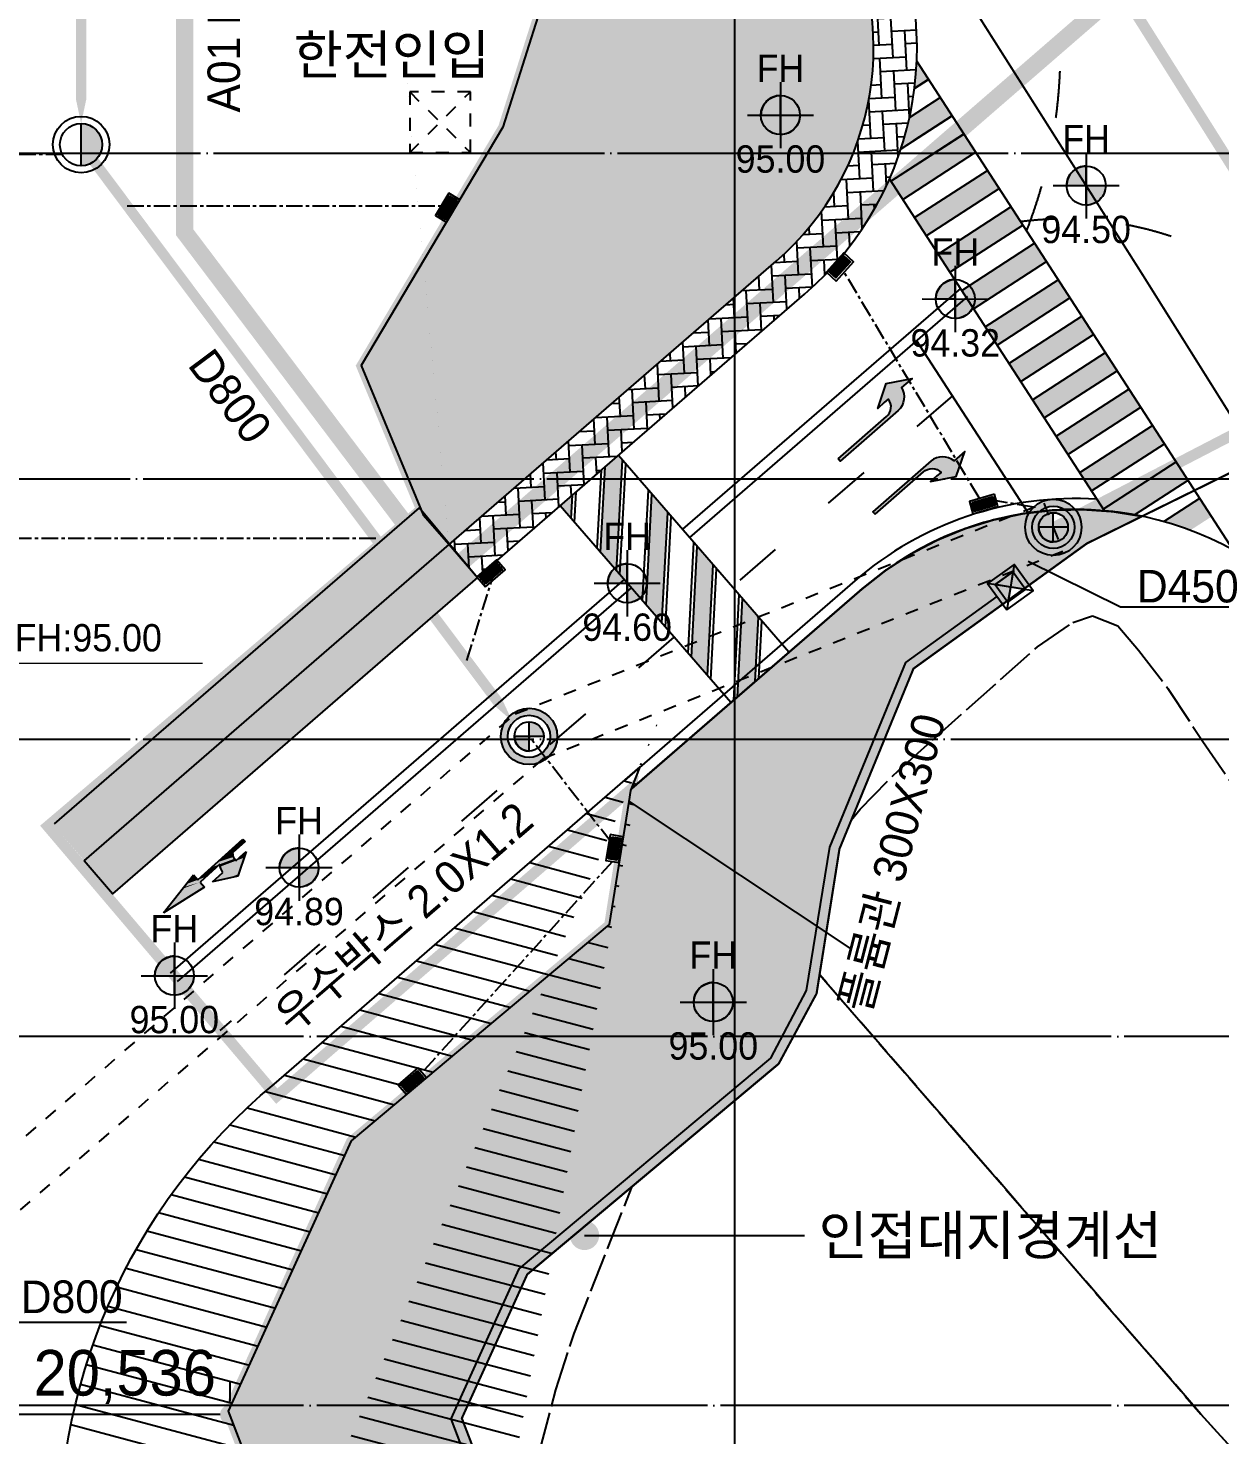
# Model space of a CAD drawing. Header units: millimetres. Extents: x 44352463 to 44913170, y -12080373 to -11704434.
# Drawn here: x 44676790 to 44731680, y -11942469 to -11877654 of the extents above; entities that cross this region are included whole.
import ezdxf
from ezdxf.enums import TextEntityAlignment as Align

# ---------------------------------------------------------------- set-up
doc = ezdxf.new("R2010")
doc.units = ezdxf.units.MM
doc.header["$LTSCALE"] = 600
doc.header["$MEASUREMENT"] = 0
for name, pattern in [('5112', [3.5, 3, -0.5]), ('ACAD_ISO03W100', [30, 12, -18]), ('CEN', [6.2, 6, -0.1, 0, -0.1]), ('CENTERX2', [101.6, 63.5, -12.7, 12.7, -12.7]), ('HID', [0.345, 0.225, -0.12]), ('HIDDEN', [2, 1, -1]), ('PHANTOM', [2.5, 1.25, -0.25, 0.25, -0.25, 0.25, -0.25])]:
    doc.linetypes.add(name, pattern=pattern)
doc.layers.get('0').update_dxf_attribs({"linetype": 'CONTINUOUS'})
doc.layers.get('DEFPOINTS').update_dxf_attribs({"color": 117, "linetype": 'CONTINUOUS'})
for name, color, linetype in [('# 토목공사', 8, 'CONTINUOUS'), ('+공사계획', 4, 'CONTINUOUS'), ('+우수계획', 6, 'CONTINUOUS'), ('-JS-보행로(신설)', 30, 'CONTINUOUS'), ('-JS-횡단보도(신설)', 1, 'CONTINUOUS'), ('-won-차선', 252, 'CONTINUOUS'), ('0-이미지험프', 252, 'CONTINUOUS'), ('0-횡단보도', 252, 'CONTINUOUS'), ('A-LEAD', 7, 'CONTINUOUS'), ('A-TEX-SYM', 3, 'CONTINUOUS'), ('A-중심선', 10, 'CEN'), ('D0015112', 252, '5112'), ('dim', 7, 'CONTINUOUS'), ('s-보도', 252, 'CONTINUOUS'), ('TXT1', 3, 'CONTINUOUS'), ('WORKLAYER', 7, 'CONTINUOUS'), ('개선노면', 252, 'CONTINUOUS'), ('노면', 252, 'CONTINUOUS'), ('대지경계선', 2, 'CONTINUOUS'), ('충돌방지대(고무범퍼)', 252, 'CONTINUOUS'), ('표지판', 252, 'CONTINUOUS')]:
    doc.layers.add(name, color=color, linetype=linetype)
doc.layers.add('박스', color=6, linetype='CONTINUOUS', lineweight=15)
doc.styles.add('AUDIT_D_190715091641-0', font='')
doc.styles.get("Standard").update_dxf_attribs({"font": ''})
doc.styles.add('돋움', font='')
doc.styles.get('AUDIT_D_190715091641-0').set_extended_font_data('Dotum')
doc.styles.get('Standard').set_extended_font_data('Dotum')
doc.styles.get('돋움').set_extended_font_data('Dotum')
doc.linetypes.add('H-DICHF00', pattern='A,1.1,[32,kosdic.shx,S=0.1,R=0,X=0,Y=0],-0.333333,["F",Standard,S=0.2,R=0,X=0,Y=-0.1],-0.216667', length=1.65)
doc.dimstyles.new('scale600', dxfattribs={"dimscale": 600, "dimtxt": 2, "dimasz": 1, "dimexe": 1, "dimexo": 2.5, "dimgap": 0.8, "dimtad": 1, "dimdec": 0, "dimzin": 0, "dimdsep": 46, "dimlunit": 6, "dimtxsty": 'AUDIT_D_190715091641-0', "dimblk": 'DOT', "dimcen": 0, "dimdle": 1, "dimclrd": 256, "dimclre": 256, "dimclrt": 3, "dimadec": 0, "dimazin": 0, "dimtfac": 1, "dimtdec": 0, "dimtix": 1, "dimtmove": 2, "dimatfit": 3, "dimldrblk": 'DOT', "dimfxl": 0, "dimtolj": 1, "dimtzin": 0, "dimarcsym": 0})

# ---------------------------------------------------------------- blocks, each defined once
blk = doc.blocks.new('zw$8B9B')
at = {"layer": '노면'}
h = blk.add_hatch(color=256, dxfattribs=at)
h.dxf.hatch_style = 1
h.paths.add_polyline_path([(-1.322, 2.031), (-0.974, 0.872), (-0.884, 1.262), (-0.828, 1.506, -0.414265), (-0.427, 0.797), (-1.092, -2.077), (-0.946, -2.111), (-0.146, 1.348, 0.361119), (-0.647, 2.285), (-0.501, 2.918)])
blk.add_lwpolyline([(-1.092, -2.077), (-0.427, 0.797, 0.414265), (-0.828, 1.506), (-0.884, 1.262), (-0.974, 0.872), (-1.322, 2.031), (-0.501, 2.918), (-0.647, 2.285, -0.361119), (-0.146, 1.348), (-0.946, -2.111)], format="xyb", close=True, dxfattribs=at)
blk = doc.blocks.new('A$C48142507')
at = {"layer": '개선노면'}
for p, q in [((1.894, 4.683), (0.742, 2.771)), ((1.441, 2.497), (1.894, 4.683)), ((1.022, 2.662), (0, 0.055)), ((0.71, 1.455), (1.161, 2.607)), ((0.742, 2.771), (1.022, 2.662)), ((1.161, 2.607), (1.441, 2.497)), ((1.349, 2.072), (1.112, 1.467)), ((1.525, 0.876), (1.349, 2.072)), ((0.14, 0), (0.419, 0.712)), ((0.583, 0.117), (1.525, 0.876)), ((0.82, 0.722), (0.729, 0.49)), ((0, 0.055), (0.14, 0)), ((0.729, 0.49), (0.583, 0.117))]:
    blk.add_line(p, q, dxfattribs=at)
for centre, radius, start, end in [((0.935, 0.654), 0.832, 77.70285, 105.68244), ((0.634, 0.178), 0.575, 71.08454, 111.93426)]:
    blk.add_arc(centre, radius, start, end, dxfattribs=at)
for points in [[(1.525, 2.902), (1.525, 4.069), (1.894, 4.683)], [(1.441, 2.497), (1.349, 3.778), (1.441, 3.93)], [(1.525, 2.902), (1.441, 3.93), (1.525, 4.069)], [(1.441, 2.497), (1.441, 3.93), (1.525, 2.902)], [(1.112, 2.481), (1.022, 3.235), (1.112, 3.385)], [(1.161, 2.607), (1.112, 3.385), (1.161, 3.466)], [(1.112, 2.481), (1.112, 3.385), (1.161, 2.607)], [(1.349, 2.533), (1.161, 3.466), (1.349, 3.778)], [(1.161, 2.607), (1.161, 3.466), (1.349, 2.533)], [(1.349, 2.533), (1.349, 3.778), (1.441, 2.497)], [(0.82, 2.741), (0.742, 2.771), (0.82, 2.9)], [(0.91, 2.705), (0.82, 2.9), (0.91, 3.05)], [(0.82, 2.741), (0.82, 2.9), (0.91, 2.705)], [(1.022, 2.662), (0.91, 3.05), (1.022, 3.235)], [(0.91, 2.705), (0.91, 3.05), (1.022, 2.662)], [(1.022, 2.251), (0.91, 2.377), (1.022, 2.662)], [(1.022, 2.251), (1.022, 3.235), (1.112, 2.481)], [(0.742, 1.538), (0.729, 1.915), (0.742, 1.949)], [(0.82, 1.736), (0.742, 1.949), (0.82, 2.147)], [(0.742, 1.538), (0.742, 1.949), (0.82, 1.736)], [(0.91, 1.966), (0.82, 2.147), (0.91, 2.377)], [(0.82, 1.736), (0.82, 2.147), (0.91, 1.966)], [(0.91, 1.966), (0.91, 2.377), (1.022, 2.251)], [(1.349, 0.734), (1.161, 1.593), (1.349, 2.072)], [(1.349, 0.734), (1.349, 2.072), (1.441, 0.808)], [(1.441, 0.808), (1.349, 2.072), (1.441, 1.449)], [(0.583, 0.746), (0.419, 1.123), (0.583, 1.542)], [(0.618, 0.753), (0.583, 1.542), (0.618, 1.633)], [(0.583, 0.746), (0.583, 1.542), (0.618, 0.753)], [(0.71, 0.739), (0.618, 1.633), (0.71, 1.866)], [(0.618, 0.753), (0.618, 1.633), (0.71, 0.739)], [(0.729, 1.504), (0.71, 1.866), (0.729, 1.915)], [(0.71, 1.455), (0.71, 1.866), (0.729, 1.504)], [(0.729, 0.736), (0.71, 1.455), (0.729, 1.458)], [(0.71, 0.739), (0.71, 1.455), (0.729, 0.736)], [(0.729, 1.504), (0.729, 1.915), (0.742, 1.538)], [(0.742, 0.734), (0.729, 1.458), (0.742, 1.46)], [(0.729, 0.736), (0.729, 1.458), (0.742, 0.734)], [(0.82, 0.722), (0.742, 1.46), (0.82, 1.472)], [(0.742, 0.734), (0.742, 1.46), (0.82, 0.722)], [(0.91, 0.381), (0.82, 1.472), (0.91, 1.486)], [(0.82, 0.308), (0.82, 1.472), (0.91, 0.381)], [(0.91, 0.381), (0.91, 1.486), (1.022, 0.471)], [(1.022, 0.471), (0.91, 1.486), (1.022, 1.476)], [(1.022, 0.471), (1.022, 1.476), (1.112, 0.543)], [(1.112, 0.543), (1.022, 1.476), (1.112, 1.467)], [(1.161, 0.583), (1.112, 1.467), (1.161, 1.593)], [(1.112, 0.543), (1.112, 1.467), (1.161, 0.583)], [(1.161, 0.583), (1.161, 1.593), (1.349, 0.734)], [(1.441, 0.808), (1.441, 1.449), (1.525, 0.876)], [(0.419, 0.712), (0.14, 0.411), (0.419, 1.123)], [(0.14, 0), (0.14, 0.411), (0.419, 0.712)], [(0.419, 0.712), (0.419, 1.123), (0.583, 0.746)], [(0.82, 0.308), (0.742, 0.524), (0.82, 0.722)], [(0.14, 0), (0, 0.055), (0.14, 0.411)], [(0.618, 0.146), (0.583, 0.117), (0.618, 0.208)], [(0.71, 0.219), (0.618, 0.208), (0.71, 0.441)], [(0.618, 0.146), (0.618, 0.208), (0.71, 0.219)], [(0.729, 0.235), (0.71, 0.441), (0.729, 0.49)], [(0.71, 0.219), (0.71, 0.441), (0.729, 0.235)], [(0.742, 0.246), (0.729, 0.49), (0.742, 0.524)], [(0.729, 0.235), (0.729, 0.49), (0.742, 0.246)], [(0.742, 0.246), (0.742, 0.524), (0.82, 0.308)]]:
    blk.add_solid(points, dxfattribs=at)
blk = doc.blocks.new('A$C1C3B03E3')
at = {"layer": '+공사계획', "ltscale": 5}
h = blk.add_hatch(color=1, dxfattribs=at)
h.dxf.hatch_style = 1
edge = h.paths.add_edge_path()
edge.add_line((2.031, 2.031), (3.231, 2.031))
edge.add_arc((2.031, 2.031), 1.2, -90, 0, ccw=False)
edge.add_line((2.031, 0.831), (2.031, 2.031))
edge = h.paths.add_edge_path()
edge.add_line((2.031, 2.031), (2.031, 3.231))
edge.add_arc((2.031, 2.031), 1.2, 90, 180)
edge.add_line((0.831, 2.031), (2.031, 2.031))
at = {"layer": '+공사계획', "color": 1, "ltscale": 5}
for points in [[(2.031, 4.062), (2.031, 0)], [(0, 2.031), (4.062, 2.031)]]:
    blk.add_lwpolyline(points, dxfattribs=at)
for points in [[(2.031, 2.031), (2.031, 3.231, 0.414214), (0.831, 2.031), (2.031, 2.031)], [(2.031, 2.031), (3.231, 2.031, -0.414214), (2.031, 0.831), (2.031, 2.031)]]:
    blk.add_lwpolyline(points, format="xyb", dxfattribs=at)
blk.add_circle((2.031, 2.031), 1.2, dxfattribs=at)
blk = doc.blocks.new('ZZZZ')
at = {"layer": 'A-TEX-SYM', "xscale": 750.0000000000001, "yscale": 750.0000000000001, "zscale": 750.0000000000001, "rotation": 359.9931955615171}
for p in [(11713207, 4203982, 95000), (11727288, 4200736), (11721259, 4195510), (11706147, 4182411), (11691034, 4169310), (11685290, 4164331), (11710115, 4163115)]:
    blk.add_blockref('A$C1C3B03E3', p, dxfattribs=at)
at = {"layer": 'A-TEX-SYM', "style": '돋움'}
for s, p in [('FH', (11714731, 4207667, 95000)), ('FH', (11728811, 4204422)), ('95.00', (11714731, 4203483, 95000)), ('94.50', (11728811, 4200238)), ('FH', (11722782, 4199196)), ('94.32', (11722782, 4195012)), ('FH', (11707670, 4186096)), ('94.60', (11707670, 4181913)), ('FH', (11692557, 4172996)), ('94.89', (11692557, 4168812)), ('FH', (11686813, 4168017)), ('FH', (11711639, 4166801)), ('95.00', (11686813, 4163833)), ('95.00', (11711639, 4162617))]:
    blk.add_text(s, height=1260, dxfattribs=at).set_placement(p, align=Align.MIDDLE_CENTER)
blk = doc.blocks.new('_Dot')
at = {"color": 0, "linetype": 'ByBlock', "lineweight": -2}
blk.add_line((-0.5, 0), (-1, 0), dxfattribs=at)
at = {"color": 0, "linetype": 'ByBlock', "const_width": 0.5}
blk.add_lwpolyline([(-0.25, 0, 1), (0.25, 0, 1)], format="xyb", close=True, dxfattribs=at)
blk = doc.blocks.new('*D91')
at = {"layer": 'DEFPOINTS', "color": 0, "transparency": 16777216}
for p in [(44665543, -11941537), (44665543, -11941537), (44686079, -11941537)]:
    blk.add_point(p, dxfattribs=at)
at = {"layer": 'dim', "lineweight": -2, "transparency": 16777216}
for p, q in [((44665543, -11940037), (44665543, -11940937)), ((44686079, -11940037), (44686079, -11940937)), ((44685179, -11941537), (44666443, -11941537))]:
    blk.add_line(p, q, dxfattribs=at)
at = {"layer": 'dim', "lineweight": -2, "transparency": 16777216, "xscale": 900, "yscale": 900, "zscale": 900, "rotation": 180}
blk.add_blockref('_Dot', (44665543, -11941537), dxfattribs=at)
at = {"layer": 'dim', "lineweight": -2, "transparency": 16777216, "xscale": 900, "yscale": 900, "zscale": 900}
blk.add_blockref('_Dot', (44686079, -11941537), dxfattribs=at)
at = {"layer": 'dim', "color": 3, "transparency": 16777216, "insert": (44681240, -11939803), "char_height": 2100, "attachment_point": 5, "style": 'AUDIT_D_190715091641-0'}
blk.add_mtext('\\A1;20,536', dxfattribs=at)
blk = doc.blocks.new('A$C3E7F0150')
at = {"layer": '+우수계획'}
h = blk.add_hatch(color=254, dxfattribs=at)
h.dxf.hatch_style = 1
edge = h.paths.add_edge_path()
edge.add_arc((1300, 1300), 975, 90, 270, ccw=False)
edge.add_line((1300, 2275), (1300, 325))
at = {"layer": '# 토목공사'}
blk.add_lwpolyline([(1300, 325, -1), (1300, 2275), (1300, 325)], format="xyb", dxfattribs=at)
for radius in [1300, 975]:
    blk.add_circle((1300, 1300), radius, dxfattribs=at)
blk = doc.blocks.new('A$C1B783336')
at = {"layer": '# 토목공사', "ltscale": 5}
for p, q in [((100, 100), (100, 500)), ((100, 500), (600, 500)), ((100, 395), (1092, 395)), ((100, 389), (1092, 389)), ((100, 287), (1092, 287)), ((100, 281), (1092, 281)), ((100, 179), (1092, 179)), ((100, 173), (1092, 173)), ((600, 100), (100, 100)), ((108, 106), (108, 494)), ((108, 494), (1092, 494)), ((1092, 106), (108, 106)), ((139, 494), (139, 106)), ((146, 494), (146, 106)), ((176, 494), (176, 106)), ((184, 494), (184, 106)), ((214, 494), (214, 106)), ((221, 494), (221, 106)), ((251, 494), (251, 106)), ((259, 494), (259, 106)), ((289, 494), (289, 106)), ((296, 494), (296, 106)), ((326, 494), (326, 106)), ((334, 494), (334, 106)), ((364, 494), (364, 106)), ((371, 494), (371, 106)), ((401, 494), (401, 106)), ((409, 494), (409, 106)), ((439, 494), (439, 106)), ((446, 494), (446, 106)), ((476, 494), (476, 106)), ((484, 494), (484, 106)), ((514, 494), (514, 106)), ((521, 494), (521, 106)), ((551, 494), (551, 106)), ((559, 494), (559, 106)), ((596, 494), (596, 106)), ((604, 494), (604, 106)), ((634, 494), (634, 106)), ((641, 494), (641, 106)), ((671, 494), (671, 106)), ((679, 494), (679, 106)), ((709, 494), (709, 106)), ((716, 494), (716, 106)), ((746, 494), (746, 106)), ((754, 494), (754, 106)), ((784, 494), (784, 106)), ((791, 494), (791, 106)), ((821, 494), (821, 106)), ((829, 494), (829, 106)), ((859, 494), (859, 106)), ((866, 494), (866, 106)), ((896, 494), (896, 106)), ((904, 494), (904, 106)), ((934, 494), (934, 106)), ((941, 494), (941, 106)), ((971, 494), (971, 106)), ((979, 494), (979, 106)), ((1009, 494), (1009, 106)), ((1016, 494), (1016, 106)), ((1046, 494), (1046, 106)), ((1054, 494), (1054, 106)), ((1092, 494), (1092, 106)), ((1100, 500), (1100, 100))]:
    blk.add_line(p, q, dxfattribs=at)
for points in [[(1200, 601), (0, 600), (0, 0), (1200, 6)], [(1100, 500), (100, 500), (100, 100), (1100, 100)]]:
    blk.add_lwpolyline(points, close=True, dxfattribs=at)
blk.add_lwpolyline([(1050, 450), (150, 450), (150, 150), (1050, 150), (1050, 450)], dxfattribs=at)
at = {"layer": '# 토목공사'}
blk.add_lwpolyline([(150, 150), (1100, 150)], dxfattribs=at)
blk = doc.blocks.new('A$C037F09EC')
at = {"layer": '# 토목공사'}
h = blk.add_hatch(color=256, dxfattribs=at)
h.dxf.hatch_style = 1
h.paths.add_polyline_path([(750, 750), (250, 250), (1250, 250), (250, 1250), (1250, 1250)])
blk.add_lwpolyline([(0, 0), (1500, 0), (1500, 1500), (0, 1500)], close=True, dxfattribs=at)
for points in [[(1500, 1500), (0, 0)], [(1500, 0), (0, 1500)], [(250, 250), (1250, 250), (1250, 1250), (250, 1250), (250, 250)], [(750, 750), (250, 250), (1250, 250), (250, 1250), (1250, 1250), (750, 750)]]:
    blk.add_lwpolyline(points, dxfattribs=at)
blk = doc.blocks.new('A$C7081286B')
at = {"layer": '+우수계획'}
h = blk.add_hatch(color=254, dxfattribs=at)
h.dxf.hatch_style = 1
edge = h.paths.add_edge_path(flags=17)
edge.add_arc((1300, 1300), 975, 0, 360)
edge = h.paths.add_edge_path()
edge.add_arc((1300, 1300), 1300, 0, 360)
h = blk.add_hatch(color=254, dxfattribs=at)
h.dxf.hatch_style = 1
edge = h.paths.add_edge_path()
edge.add_line((1300, 1300), (625, 1300))
edge.add_arc((1300, 1300), 675, 180, 270)
edge.add_line((1300, 625), (1300, 1975))
edge.add_arc((1300, 1300), 675, 0, 90, ccw=False)
edge.add_line((1975, 1300), (1300, 1300))
at = {"layer": '# 토목공사'}
blk.add_lwpolyline([(1300, 1300), (625, 1300, 0.414214), (1300, 625), (1300, 1975, -0.414214), (1975, 1300), (1300, 1300)], format="xyb", dxfattribs=at)
for radius in [1300, 975, 675]:
    blk.add_circle((1300, 1300), radius, dxfattribs=at)
blk = doc.blocks.new('A$C159fdbf0')
at = {"layer": '# 토목공사', "linetype": 'HID', "ltscale": 5, "const_width": 500, "elevation": 94135}
blk.add_lwpolyline([(141235, -126213), (131896, -116204), (122336, -104151), (101416, -70901), (80917, -33114)], dxfattribs=at)
at = {"layer": '# 토목공사', "ltscale": 10}
for points in [[(61867, -90333, 0, 1492, 0), (61868, -86845, 478, 478, 0), (61867, -61935, 478, 478, 0)], [(81721, -117869, 0, 1492, 0), (79634, -115074, 478, 478, 0), (62460, -92082, 478, 478, 0)], [(105897, -110001, 0, 546, 0), (105081, -110983, 0, 358, 0)]]:
    blk.add_lwpolyline(points, format="xyseb", dxfattribs=at)
at = {"layer": '# 토목공사', "linetype": 'HID', "ltscale": 10, "elevation": 0}
blk.add_lwpolyline([(109773, -84183, 800, 800, 0), (78624, -111204, 800, 800, 0), (66638, -95347, 800, 800, 0), (66639, -69160, 800, 800, 0), (30534, -69160, 800, 800, 0), (30534, -76563, 0, 0, 0)], format="xyseb", dxfattribs=at)
at = {"layer": '# 토목공사', "linetype": 'CENTERX2', "ltscale": 0.02}
for points in [[(61001, -91757), (55697, -91757)], [(63992, -94133), (78621, -94133)], [(103225, -107576), (96932, -97046)], [(105738, -108010), (104013, -107721)], [(75438, -109457), (55497, -109457)], [(79634, -115074), (80845, -111175)], [(86281, -123454), (82498, -118574)], [(86335, -124333), (77568, -134065)]]:
    blk.add_lwpolyline(points, dxfattribs=at)
at = {"layer": '# 토목공사', "linetype": 'HID', "ltscale": 2, "const_width": 497}
blk.add_lwpolyline([(132651, -95476), (106656, -108954)], dxfattribs=at)
at = {"layer": '# 토목공사', "linetype": 'HIDDEN'}
blk.add_lwpolyline([(106202, -107825), (107092, -110054), (83130, -119614), (55687, -143292), (-162459, -143292), (-162459, -143292), (-172759, -143292), (-172759, -140892), (-162459, -140892), (54795, -140892), (81867, -117534), (106202, -107825)], dxfattribs=at)
at = {"layer": '# 토목공사'}
for points in [[(105489, -110492), (109745, -112600), (115296, -112600)], [(56480, -145567), (63953, -145567)]]:
    blk.add_lwpolyline(points, dxfattribs=at)
at = {"layer": '# 토목공사', "linetype": 'H-DICHF00', "ltscale": 5, "flags": 128}
blk.add_lwpolyline([(131451, -205927), (131442, -203333), (130376, -198176), (121020, -188031), (116085, -183349), (101202, -169197), (90763, -165348), (85423, -162026), (81219, -156081), (78909, -150017), (82041, -143105), (93636, -133392), (95285, -130287), (96348, -123681), (99846, -115172), (104061, -112132)], dxfattribs=at)
at = {"layer": '# 토목공사'}
for name, p, rotation in [('A$C3E7F0150', (63167, -90008), 179.9987243743275), ('A$C1B783336', (78697, -94879), 58.96254001715369), ('A$C1B783336', (97005, -96300), 227.546901392793), ('A$C1B783336', (102946, -108320), 16.19589494991036), ('A$C1B783336', (81007, -110442), 220.668923605466), ('A$C037F09EC', (104499, -112741), 35.79416010975046), ('A$C1B783336', (86631, -124381), 80.84221725855383), ('A$C1B783336', (76856, -135077), 40.66892360546599)]:
    blk.add_blockref(name, p, dxfattribs=dict(at, rotation=rotation))
for p in [(105347, -110240), (81198, -119874)]:
    blk.add_blockref('A$C7081286B', p, dxfattribs=at)
at = {"layer": '# 토목공사', "style": '돋움'}
blk.add_text('A01 D100', height=1500, rotation=89.9449, dxfattribs=at).set_placement((68440, -85464), align=Align.MIDDLE_CENTER)
for s, rotation, p in [('D800', 306.74945, (68140, -103349)), ('플륨관 300X300', 75.47785, (99938, -124581)), ('우수박스 2.0X1.2', 40.78747, (77198, -127476)), ('D800', 0.23196, (61435, -145139))]:
    blk.add_text(s, height=1500, rotation=rotation, dxfattribs=at).set_placement(p, align=Align.CENTER)
blk.add_text('D450', height=1500, dxfattribs=at).set_placement((112841, -112403), align=Align.CENTER)

msp = doc.modelspace()

# ---------------------------------------------------------------- hatches: boundary and pattern name
at = {"layer": '-JS-보행로(신설)', "ltscale": 0.5}
h = msp.add_hatch(dxfattribs=at)
h.set_pattern_fill('DOTS', color=256, scale=100, angle=406.91325257, style=0)
h.set_pattern_definition([(46.913252572, (255472327.36, -522620693.9), (-61.71689856, 166.41207155), [0, -158.75])])
h.paths.add_polyline_path([(44680680.174, -11917534.792), (44677958.397, -11914359.298), (44694769.211, -11899787.372), (44697490.968, -11902962.842)])
at = {"layer": '-JS-보행로(신설)'}
h = msp.add_hatch(dxfattribs=at)
h.set_pattern_fill('ANSI31', color=256, scale=300, angle=120.00100776, style=0)
h.set_pattern_definition([(165.00100776, (255472327.4, -522620693.9), (-246.508958, -920.0486855), [])])
edge = h.paths.add_edge_path()
edge.add_line((44701665.507, -11978906.618), (44706431.362, -11978906.589))
edge.add_arc((44706431.422, -11988906.589), 10000, 45.00034303, 90.00034662, ccw=False)
edge.add_line((44713502.448, -11981835.479), (44714652.793, -11982985.811))
edge.add_line((44714652.793, -11982985.811), (44717076.675, -11985409.664))
edge.add_arc((44711207.706, -11991278.704), 8300.026, 360.00034673, 405.00034302, ccw=False)
edge.add_line((44719507.732, -11991278.654), (44719507.738, -11992234.153))
edge.add_line((44719507.738, -11992234.153), (44724909.075, -11992234.058))
edge.add_line((44724909.075, -11992234.058), (44715712.891, -11983088.453))
edge.add_arc((44685088.062, -12021646.841), 49240.527, 51.54179575, 59.70531613)
edge.add_line((44709927.323, -11979130.485), (44707264.423, -11977301.37))
edge.add_line((44707264.423, -11977301.37), (44692165.495, -11965998.841))
edge.add_line((44692165.495, -11965998.841), (44695760.633, -11960578.264))
edge.add_line((44695760.633, -11960578.264), (44696574.324, -11961079.749))
edge.add_line((44696574.324, -11961079.749), (44696147.737, -11960736.226))
edge.add_line((44678265.476, -11973706.79), (44701665.475, -11973706.618))
edge.add_line((44701665.475, -11973706.618), (44701665.507, -11978906.618))
edge.add_line((44678265.476, -11973706.79), (44678265.326, -11948977.919))
edge.add_arc((44705674.664, -11947413.134), 27453.967, 129.76110069, 183.26743883, ccw=False)
edge.add_line((44688115.437, -11926308.777), (44704985.209, -11911685.737))
edge.add_line((44696147.737, -11960736.226), (44690191.305, -11952237.257))
edge.add_line((44690191.305, -11952237.257), (44686016.686, -11941384.166))
edge.add_line((44686016.686, -11941384.166), (44691683.494, -11928922.546))
edge.add_line((44691683.494, -11928922.546), (44703572.461, -11918947.47))
edge.add_line((44703572.461, -11918947.47), (44704469.434, -11913280.851))
edge.add_line((44704469.434, -11913280.851), (44704548.178, -11912783.386))
edge.add_line((44704548.178, -11912783.386), (44706049.568, -11909012.493))
at = {"layer": '-JS-횡단보도(신설)'}
h = msp.add_hatch(color=256, dxfattribs=at)
edge = h.paths.add_edge_path()
edge.add_arc((44702729.969, -11878570.646), 15000, 352.89014282, 357.66145961)
edge.add_line((44717717.476, -11879182.705), (44718254.899, -11880012.608))
edge.add_line((44718254.899, -11880012.608), (44717614.629, -11880427.229))
h = msp.add_hatch(color=256, dxfattribs=at)
edge = h.paths.add_edge_path()
edge.add_arc((44702729.969, -11878570.646), 15000, 341.97958628, 347.7000006)
edge.add_line((44717385.653, -11881766.102), (44718799.127, -11880850.775))
edge.add_line((44718799.127, -11880850.775), (44719342.682, -11881690.148))
edge.add_line((44719342.682, -11881690.148), (44716994.164, -11883210.984))
for points in [[(44720428.938, -11883369.856), (44719885.383, -11882530.483), (44716527.889, -11884704.703), (44717071.444, -11885544.077)], [(44721516.048, -11885048.603), (44720972.493, -11884209.23), (44717614.999, -11886383.45), (44718158.554, -11887222.824)], [(44722603.158, -11886727.35), (44722059.603, -11885887.977), (44718702.109, -11888062.197), (44719245.664, -11888901.571)], [(44723690.268, -11888406.097), (44723146.713, -11887566.724), (44719789.219, -11889740.944), (44720332.774, -11890580.318)], [(44724778.272, -11890083.858), (44724234.717, -11889244.485), (44720877.223, -11891418.705), (44721420.778, -11892258.078)], [(44725865.382, -11891762.605), (44725321.827, -11890923.232), (44721964.333, -11893097.452), (44722507.888, -11893936.825)], [(44726952.492, -11893441.352), (44726408.937, -11892601.979), (44723051.443, -11894776.199), (44723594.998, -11895615.572)], [(44728038.646, -11895121.126), (44727495.091, -11894281.753), (44724137.597, -11896455.973), (44724681.152, -11897295.346)], [(44729125.756, -11896799.873), (44728582.201, -11895960.5), (44725224.707, -11898134.72), (44725768.262, -11898974.093)]]:
    msp.add_hatch(color=256, dxfattribs=at).paths.add_polyline_path(points)
h = msp.add_hatch(color=256, dxfattribs=at)
edge = h.paths.add_edge_path()
edge.add_arc((44725024.993, -11914827.499), 15000, 79.54989466, 84.88283473)
edge.add_line((44726362.883, -11899887.284), (44726314.117, -11899811.977))
edge.add_line((44726314.117, -11899811.977), (44729671.611, -11897637.757))
edge.add_line((44729671.611, -11897637.757), (44730215.166, -11898477.131))
edge.add_line((44730215.166, -11898477.131), (44727745.681, -11900076.301))
h = msp.add_hatch(color=256, dxfattribs=at)
edge = h.paths.add_edge_path()
edge.add_arc((44725024.993, -11914827.499), 15000, 69.33375101, 74.24070483)
edge.add_line((44729098.942, -11900391.332), (44730761.022, -11899315.015))
edge.add_line((44730761.022, -11899315.015), (44731304.577, -11900154.388))
edge.add_line((44731304.577, -11900154.388), (44730318.849, -11900792.718))
at = {"layer": '0-이미지험프', "ltscale": 10}
for points in [[(44704165.189, -11897563.061), (44703974.361, -11897342.913), (44703369.402, -11897867.304), (44703201.629, -11901024.934), (44703159.715, -11901813.784), (44703894.31, -11902661.245)], [(44701296.419, -11899664.205), (44701804.309, -11900250.129), (44701861.464, -11899174.413)], [(44706255.19, -11899974.176), (44705520.596, -11899126.716), (44705249.716, -11904224.9), (44705984.311, -11905072.36)], [(44708345.192, -11902385.292), (44707610.597, -11901537.832), (44707339.717, -11906636.016), (44708074.312, -11907483.476)], [(44709460.479, -11908468.186), (44710277.742, -11907759.767), (44710435.193, -11904796.408), (44709700.598, -11903948.948)]]:
    msp.add_hatch(color=256, dxfattribs=at).paths.add_polyline_path(points)
at = {"layer": 'A-LEAD'}
h = msp.add_hatch(dxfattribs=at)
h.set_pattern_fill('GRASS', color=256, scale=80)
h.set_pattern_definition([(90, (36562275.6, -15676925.4), (-1436.84, 1436.84), [381, -2492.68]), (45, (36562275.6, -15676925.4), (-1436.841, 1436.841), [381, -1651]), (135, (36562275.6, -15676925.4), (-1436.841, -1436.841), [381, -1651])])
edge = h.paths.add_edge_path()
edge.add_line((44696406.396, -11841866.397), (44692040.637, -11847073.289))
edge.add_line((44692040.637, -11847073.289), (44690069.258, -11844779.23))
edge.add_line((44690069.258, -11844779.23), (44684773.006, -11838620.132))
edge.add_line((44684773.006, -11838620.132), (44674603.207, -11827542.254))
edge.add_line((44674603.207, -11827542.254), (44670703.559, -11830059.606))
edge.add_line((44670703.559, -11830059.606), (44665285.531, -11833556.654))
edge.add_line((44665285.531, -11833556.654), (44656608.715, -11825452.223))
edge.add_line((44656608.715, -11825452.223), (44653159.244, -11817029.426))
edge.add_line((44653159.244, -11817029.426), (44650470.871, -11812448.377))
edge.add_line((44650470.871, -11812448.377), (44640521.438, -11802721.988))
edge.add_line((44640521.438, -11802721.988), (44636291.596, -11801270.17))
edge.add_line((44636291.596, -11801270.17), (44632574.149, -11797723.14))
edge.add_line((44632574.149, -11797723.14), (44626666.136, -11794747.132))
edge.add_line((44626666.136, -11794747.132), (44617362.678, -11791713.611))
edge.add_line((44617362.678, -11791713.611), (44617785.461, -11798848.713))
edge.add_line((44617785.461, -11798848.713), (44616960.678, -11802103.544))
edge.add_line((44616960.678, -11802103.544), (44622785.201, -11804088.298))
edge.add_line((44622785.201, -11804088.298), (44626687.979, -11806054.379))
edge.add_line((44626687.979, -11806054.379), (44630913.744, -11810085.969))
edge.add_line((44630913.744, -11810085.969), (44635084.402, -11811516.84))
edge.add_line((44635084.402, -11811516.84), (44642463.916, -11818730.665))
edge.add_line((44642463.916, -11818730.665), (44644114.922, -11821544.994))
edge.add_line((44644114.922, -11821544.994), (44648124.595, -11831333.294))
edge.add_line((44648124.595, -11831333.294), (44648525.925, -11831708.042))
edge.add_line((44648525.925, -11831708.042), (44655498.828, -11831810.718))
edge.add_line((44655498.828, -11831810.718), (44655573.689, -11836797.34))
edge.add_line((44655573.689, -11836797.34), (44654050.076, -11836868.123))
edge.add_line((44654050.076, -11836868.123), (44664099.067, -11846253.685))
edge.add_line((44664099.067, -11846253.685), (44672829.8, -11840617.842))
edge.add_line((44672829.8, -11840617.842), (44685243.16, -11854334.519))
edge.add_line((44685243.16, -11854334.519), (44693197.199, -11860730.796))
edge.add_line((44693197.199, -11860730.796), (44696190.707, -11864947.452))
edge.add_line((44696190.707, -11864947.452), (44696424.993, -11866078.703))
edge.add_line((44696424.993, -11866078.703), (44699366.974, -11871539.329))
edge.add_line((44699366.974, -11871539.329), (44701379.02, -11873623.791))
edge.add_line((44701379.02, -11873623.791), (44698660.775, -11882216.731))
edge.add_line((44698660.775, -11882216.731), (44692129.86, -11893203.467))
edge.add_line((44692129.86, -11893203.467), (44694988.945, -11900076.403))
edge.add_line((44694988.945, -11900076.403), (44696180.974, -11901451.579))
edge.add_line((44696180.974, -11901451.579), (44711244.921, -11888393.864))
edge.add_arc((44702729.969, -11878570.646), 13000, 310.91936792, 390.20404832)
edge.add_line((44713965.079, -11872030.593), (44704079.754, -11855048.664))
edge.add_line((44704079.754, -11855048.664), (44696406.396, -11841866.397))
h = msp.add_hatch(dxfattribs=at)
h.set_pattern_fill('GRASS', color=256, scale=80)
h.set_pattern_definition([(90, (36633527.1, -15505994.8), (-1436.84, 1436.84), [381, -2492.68]), (45, (36633527.1, -15505994.8), (-1436.841, 1436.841), [381, -1651]), (135, (36633527.1, -15505994.8), (-1436.841, -1436.841), [381, -1651])])
edge = h.paths.add_edge_path()
edge.add_line((44699778.814, -11935073.247), (44711359.845, -11925369.855))
edge.add_line((44711359.845, -11925369.855), (44713104.693, -11922135.77))
edge.add_line((44713104.693, -11922135.77), (44714159.004, -11915473.292))
edge.add_line((44714159.004, -11915473.292), (44717567.689, -11907165.528))
edge.add_line((44717567.689, -11907165.528), (44725550.969, -11901400.336))
edge.add_line((44725550.969, -11901400.336), (44728095.75, -11900145.182))
edge.add_arc((44725024.993, -11914827.499), 15000, 78.18705936, 130.91936792)
edge.add_line((44715200.049, -11903493.018), (44704582.771, -11912696.276))
edge.add_line((44704582.771, -11912696.276), (44704548.616, -11912782.06))
edge.add_line((44704548.616, -11912782.06), (44703572.899, -11918946.144))
edge.add_line((44703572.899, -11918946.144), (44691683.932, -11928921.22))
edge.add_line((44691683.932, -11928921.22), (44686017.124, -11941382.84))
edge.add_line((44686017.124, -11941382.84), (44689324.244, -11949981.628))
edge.add_line((44689324.244, -11949981.628), (44690191.743, -11952235.931))
edge.add_line((44690191.743, -11952235.931), (44694514.676, -11958374.624))
edge.add_line((44694514.676, -11958374.624), (44696153.556, -11960701.722))
edge.add_line((44696153.556, -11960701.722), (44703948.963, -11965506.065))
edge.add_line((44703948.963, -11965506.065), (44713429.365, -11969024.583))
edge.add_line((44713429.365, -11969024.583), (44723303.237, -11978405.885))
edge.add_line((44723303.237, -11978405.885), (44729877.965, -11984654.362))
edge.add_line((44729877.965, -11984654.362), (44731613.637, -11986302.994))
edge.add_line((44731613.637, -11986302.994), (44739228.708, -11994591.356))
edge.add_line((44739228.708, -11994591.356), (44748411.283, -12004791.38))
edge.add_line((44748411.283, -12004791.38), (44759033.557, -12017152.647))
edge.add_line((44759033.557, -12017152.647), (44761362.813, -12023957.515))
edge.add_line((44761362.813, -12023957.515), (44761049.553, -12035323.561))
edge.add_line((44761049.553, -12035323.561), (44770958.131, -12035556.51))
edge.add_line((44770958.131, -12035556.51), (44771320.426, -12022443.622))
edge.add_line((44771320.426, -12022443.622), (44767795.524, -12012139.161))
edge.add_line((44767795.524, -12012139.161), (44752342.128, -11994158.743))
edge.add_line((44752342.128, -11994158.743), (44745298.572, -11986520.861))
edge.add_line((44745298.572, -11986520.861), (44738677.151, -11979343.727))
edge.add_line((44738677.151, -11979343.727), (44734388.101, -11975267.323))
edge.add_line((44734388.101, -11975267.323), (44718783.569, -11960436.604))
edge.add_line((44718783.569, -11960436.604), (44708315.325, -11956553.647))
edge.add_line((44708315.325, -11956553.647), (44703086.047, -11953328.868))
edge.add_line((44703086.047, -11953328.868), (44699002.66, -11947532.354))
edge.add_line((44699002.66, -11947532.354), (44696765.03, -11941704.78))
edge.add_line((44696765.03, -11941704.78), (44699778.814, -11935073.247))
at = {"layer": 's-보도'}
h = msp.add_hatch(dxfattribs=at)
h.set_pattern_fill('AR-HBONE', color=256, scale=6, angle=408.00558807, style=0)
h.set_pattern_definition([(93.00558807, (255472327.36, -522620693.9), (-640.7248216, 576.79807814), [1828.8, -609.6]), (183.00558807, (255472295.4, -522620085.14), (-640.7248216, 576.79807814), [1828.8, -609.6])])
edge = h.paths.add_edge_path()
edge.add_line((44697490.956, -11902962.852), (44712554.913, -11889905.128))
edge.add_arc((44702729.969, -11878570.646), 15000, 310.91936792, 390.20404832)
edge.add_line((44715693.558, -11871024.431), (44705808.232, -11854042.502))
edge.add_line((44705808.232, -11854042.502), (44691478.152, -11829424.473))
edge.add_line((44691478.152, -11829424.473), (44689712.961, -11830364.485))
edge.add_line((44696180.995, -11901451.604), (44697490.968, -11902962.842))
edge.add_line((44696180.974, -11901451.579), (44711244.921, -11888393.864))
edge.add_arc((44702729.969, -11878570.646), 13000, 310.91936792, 390.20404832)
edge.add_line((44713965.079, -11872030.593), (44704079.754, -11855048.664))
edge.add_line((44704079.754, -11855048.664), (44689711.592, -11830365.214))

# ---------------------------------------------------------------- linework, layer by layer
at = {"layer": '-JS-보행로(신설)', "ltscale": 0.01}
msp.add_lwpolyline([(44679376.28, -11916018.242), (44696180.995, -11901451.604), (44697490.968, -11902962.842), (44680680.174, -11917534.792), (44679376.28, -11916018.242)], dxfattribs=at)
at = {"layer": '-JS-보행로(신설)'}
msp.add_lwpolyline([(44678265.476, -11973706.79), (44678265.326, -11948977.919, -0.237801775), (44688115.437, -11926308.777), (44704985.209, -11911685.737)], format="xyb", dxfattribs=at)
at = {"layer": '-JS-횡단보도(신설)'}
for points in [[(44732308.386, -11901714.445), (44717717.475, -11879182.737)], [(44717614.575, -11880427.663), (44718254.044, -11880013.569)], [(44717614.575, -11880427.663), (44718254.044, -11880013.569)], [(44717614.629, -11880427.229), (44718254.899, -11880012.608)], [(44717614.629, -11880427.229), (44718254.883, -11880012.618)], [(44717385.45, -11881767.029), (44718797.442, -11880852.682)], [(44718019.775, -11881355.869), (44718798.273, -11880851.736)], [(44716993.841, -11883211.977), (44719340.989, -11881692.06)], [(44716994.009, -11883211.461), (44719341.828, -11881691.109)], [(44716994.164, -11883210.984), (44719342.682, -11881690.148)], [(44717593.844, -11882823.055), (44719341.828, -11881691.109)], [(44716527.889, -11884704.703), (44719885.383, -11882530.483)], [(44716528.054, -11884704.959), (44719884.536, -11882531.439)], [(44717070.569, -11885545.006), (44720428.083, -11883370.817)], [(44717071.444, -11885544.077), (44720428.938, -11883369.856)], [(44717614.116, -11886384.385), (44720971.63, -11884210.196)], [(44717614.999, -11886383.45), (44720972.493, -11884209.23)], [(44726359.512, -11899886.982), (44716462.923, -11884604.382)], [(44718157.663, -11887223.763), (44721515.178, -11885049.574)], [(44718158.554, -11887222.824), (44721516.048, -11885048.603)], [(44718701.211, -11888063.142), (44722058.725, -11885888.953)], [(44718702.109, -11888062.197), (44722059.603, -11885887.977)], [(44719244.758, -11888902.521), (44722602.272, -11886728.332)], [(44719245.664, -11888901.571), (44722603.158, -11886727.35)], [(44719788.305, -11889741.899), (44723145.819, -11887567.71)], [(44719789.219, -11889740.944), (44723146.713, -11887566.724)], [(44720331.852, -11890581.278), (44723689.367, -11888407.089)], [(44720332.774, -11890580.318), (44723690.268, -11888406.097)], [(44720876.329, -11891419.691), (44724233.823, -11889245.471)], [(44721419.884, -11892259.065), (44724777.378, -11890084.844)], [(44721963.439, -11893098.438), (44725320.933, -11890924.218)], [(44722506.994, -11893937.812), (44725864.488, -11891763.591)], [(44723050.549, -11894777.185), (44726408.043, -11892602.965)], [(44723594.104, -11895616.559), (44726951.598, -11893442.339)], [(44724137.825, -11896456.188), (44727494.197, -11894282.739)], [(44724681.38, -11897295.562), (44728037.744, -11895122.117)], [(44725224.935, -11898134.935), (44728582.45, -11895960.746)], [(44725768.49, -11898974.309), (44729127.155, -11896799.375)], [(44726312.045, -11899813.682), (44729671.86, -11897638.004)], [(44727746.132, -11900076.384), (44730216.565, -11898476.633)]]:
    msp.add_lwpolyline(points, dxfattribs=at)
msp.add_lwpolyline([(44726017.819, -11899359.329, 0.197061734), (44714872.551, -11903115.202), (44704255.41, -11912318.341)], format="xyb", dxfattribs=at)
at = {"layer": '-JS-횡단보도(신설)', "ltscale": 0.01}
msp.add_lwpolyline([(44678009.817, -11914315.622), (44694814.531, -11899748.984), (44697490.968, -11902962.842), (44680680.174, -11917534.792), (44679376.28, -11916018.242)], dxfattribs=at)
at = {"layer": '-won-차선', "ltscale": 0.01}
for points in [[(44697490.956, -11902962.852), (44712554.913, -11889905.128, 0.360439588), (44715693.558, -11871024.431), (44705808.232, -11854042.502), (44691478.152, -11829424.473), (44689712.961, -11830364.485)], [(44696180.974, -11901451.579), (44711244.921, -11888393.864, 0.360439588), (44713965.079, -11872030.593), (44704079.754, -11855048.664), (44689711.592, -11830365.214)]]:
    msp.add_lwpolyline(points, format="xyb", dxfattribs=at)
at = {"layer": '-won-차선', "linetype": 'ACAD_ISO03W100', "ltscale": 0.3, "flags": 128}
for points in [[(44722778.62, -11886998.303, 0.223242704), (44721502.424, -11867774.481, 0.60081355)], [(44737758.169, -11893797.832, 0.292520413), (44722504.176, -11886574.499, 3.671649)]]:
    msp.add_lwpolyline(points, format="xyb", dxfattribs=at)
for points in [[(44719358.407, -11894594.892), (44709214.332, -11903387.97)], [(44706536.389, -11905709.262), (44685620.477, -11923839.572)]]:
    msp.add_lwpolyline(points, dxfattribs=at)
at = {"layer": '-won-차선'}
msp.add_lwpolyline([(44734027.94, -11902829.71, 0.353153148), (44715200.049, -11903493.018), (44704582.908, -11912696.157)], format="xyb", dxfattribs=at)
at = {"layer": '0-이미지험프', "ltscale": 10}
for p, q in [((44703004.512, -11901634.735), (44703196.733, -11898016.976)), ((44703159.715, -11901813.784), (44703369.402, -11897867.304)), ((44703894.31, -11902661.245), (44704165.189, -11897563.061)), ((44704049.513, -11902840.293), (44704320.392, -11897742.109)), ((44701804.309, -11900250.129), (44701861.464, -11899174.413)), ((44701959.512, -11900429.177), (44702034.133, -11899024.74)), ((44705094.513, -11904045.851), (44705365.393, -11898947.667)), ((44705249.716, -11904224.9), (44705520.596, -11899126.716)), ((44705984.311, -11905072.36), (44706255.19, -11899974.176)), ((44706139.514, -11905251.409), (44706410.393, -11900153.225)), ((44707184.514, -11906456.967), (44707455.394, -11901358.783)), ((44707339.717, -11906636.016), (44707610.597, -11901537.832)), ((44708074.312, -11907483.476), (44708345.192, -11902385.292)), ((44708229.515, -11907662.525), (44708500.394, -11902564.341)), ((44709287.811, -11908617.858), (44709545.395, -11903769.899)), ((44709460.479, -11908468.186), (44709700.598, -11903948.948)), ((44710277.742, -11907759.767), (44710435.193, -11904796.408)), ((44710450.41, -11907610.095), (44710590.395, -11904975.457))]:
    msp.add_line(p, q, dxfattribs=at)
for points in [[(44711834.317, -11906410.498), (44703974.361, -11897342.913)], [(44709156.374, -11908731.79), (44701296.419, -11899664.205)]]:
    msp.add_lwpolyline(points, dxfattribs=at)
at = {"layer": '0-횡단보도'}
for points in [[(44719726.437, -11889643.994), (44706921.845, -11900743.258)], [(44720053.935, -11890021.81), (44707249.343, -11901121.074)], [(44722849.593, -11899986.083), (44717711.743, -11892052.066)], [(44704243.902, -11903064.549), (44683327.99, -11921194.86)], [(44704571.4, -11903442.365), (44683655.488, -11921572.676)], [(44696147.737, -11960736.226), (44690191.305, -11952237.257), (44686016.686, -11941384.166), (44691683.494, -11928922.546), (44703572.461, -11918947.47), (44704469.434, -11913280.851), (44704548.178, -11912783.386), (44704985.209, -11911685.737)]]:
    msp.add_lwpolyline(points, dxfattribs=at)
at = {"layer": '0-횡단보도', "color": 1}
msp.add_lwpolyline([(44729099.356, -11900391.449), (44730761.27, -11899315.261)], dxfattribs=at)
at = {"layer": '0-횡단보도', "ltscale": 0.01}
msp.add_lwpolyline([(44694987.042, -11900074.208), (44696180.995, -11901451.604)], dxfattribs=at)
at = {"layer": 'A-LEAD', "color": 95}
msp.add_lwpolyline([(44672829.8, -11840617.842), (44685243.16, -11854334.519), (44693197.199, -11860730.796), (44696190.707, -11864947.452), (44696424.993, -11866078.703), (44699366.974, -11871539.329), (44701379.02, -11873623.791), (44698660.775, -11882216.731), (44692129.86, -11893203.467), (44694988.945, -11900076.403), (44696180.974, -11901451.579), (44711244.921, -11888393.864, 0.360439588), (44713965.079, -11872030.593), (44704079.754, -11855048.664), (44696406.396, -11841866.397), (44692040.637, -11847073.289), (44690069.258, -11844779.23), (44684773.006, -11838620.132), (44674603.207, -11827542.254)], format="xyb", dxfattribs=at)
at = {"layer": 'A-중심선', "ltscale": 5}
for p, q in [((44610933.674, -11883416.85), (44745280.078, -11883416.85)), ((44607685.86, -11898416.85), (44745280.078, -11898416.85)), ((44607685.86, -11910416.85), (44745280.078, -11910416.85)), ((44745280.078, -11924116.81), (44413938.371, -11924116.81)), ((44745280.078, -11941116.81), (44413938.371, -11941116.81))]:
    msp.add_line(p, q, dxfattribs=at)
at = {"layer": 'D0015112'}
for points in [[(44714699.798, -11914151.475), (44715110.545, -11913633.977), (44716872.301, -11911854.826), (44723275.529, -11906164.822), (44724910.547, -11905033.139), (44725817.033, -11904725.678), (44726984.54, -11905195.438), (44727939.681, -11906313.621), (44729287.647, -11908076.067), (44730897.759, -11910529.288), (44738819.317, -11921970.175), (44746786.711, -11933016.379), (44753126.525, -11941020.447), (44754473.249, -11942610.894)], [(44738601.859, -11950127.097), (44730809.354, -11941508.217), (44720453.124, -11929576.301), (44713240.317, -11921263.34)], [(44713240.317, -11921263.34), (44720453.124, -11929576.301), (44730809.354, -11941508.217), (44738601.859, -11950127.097)], [(44711994.223, -11957919.669), (44705987.137, -11953798.811), (44704122.475, -11952296.454), (44702473.385, -11950665.236), (44701299.615, -11949159.175), (44700386.108, -11946784.086), (44700365.523, -11943195.906), (44701088.506, -11940391.473), (44701937.897, -11937796.369), (44704612.644, -11931021.46)]]:
    msp.add_lwpolyline(points, dxfattribs=at)
at = {"layer": 'DEFPOINTS', "ltscale": 3}
msp.add_lwpolyline([(44413940.608, -11824699.043), (44709331.348, -11824699.043), (44709331.348, -12042886.468), (44413940.608, -12042886.468)], close=True, dxfattribs=at)
at = {"layer": 'TXT1', "color": 7}
msp.add_line((44702415.232, -11933278.42), (44712543.476, -11933278.42), dxfattribs=at)
at = {"layer": 'TXT1', "color": 7, "const_width": 674.405}
msp.add_lwpolyline([(44702078.029, -11933278.42, 1), (44702752.435, -11933278.42, 1)], format="xyb", close=True, dxfattribs=at)
at = {"layer": 'WORKLAYER', "linetype": 'HIDDEN'}
for p, q in [((44694364.735, -11880587.094), (44697164.735, -11883387.094)), ((44694364.735, -11883387.094), (44697164.735, -11880587.094))]:
    msp.add_line(p, q, dxfattribs=at)
msp.add_lwpolyline([(44697164.735, -11880587.094), (44694364.735, -11880587.094), (44694364.735, -11883387.094), (44697164.735, -11883387.094)], close=True, dxfattribs=at)
at = {"layer": '대지경계선', "linetype": 'PHANTOM', "ltscale": 7, "const_width": 100, "flags": 128}
msp.add_lwpolyline([(44616960.675, -11802103.557), (44617785.461, -11798848.713), (44617362.678, -11791713.611), (44626666.136, -11794747.132), (44632574.149, -11797723.14), (44636291.596, -11801270.17), (44640521.438, -11802721.988), (44650470.871, -11812448.377), (44653159.244, -11817029.426), (44656608.715, -11825452.223), (44665285.531, -11833556.654), (44670703.559, -11830059.606), (44674603.207, -11827542.254), (44684773.006, -11838620.132), (44690069.258, -11844779.23), (44692040.637, -11847073.289), (44697617.074, -11840422.462), (44712954.135, -11865082.119), (44728148.853, -11889059.419), (44733442.811, -11897507.868), (44725550.969, -11901400.336), (44717567.689, -11907165.528), (44714159.004, -11915473.292), (44713104.693, -11922135.77), (44711359.845, -11925369.855), (44699778.814, -11935073.247), (44696765.03, -11941704.78), (44699002.66, -11947532.354), (44703086.047, -11953328.868), (44708315.325, -11956553.647), (44718783.569, -11960436.604), (44734388.101, -11975267.323), (44738677.151, -11979343.727), (44745298.572, -11986520.861), (44752342.128, -11994158.743), (44767795.524, -12012139.161), (44771320.426, -12022443.622), (44770958.131, -12035556.51), (44761049.549, -12035323.561)], dxfattribs=at)
at = {"layer": '대지경계선', "linetype": 'PHANTOM', "ltscale": 7, "const_width": 500, "flags": 128}
msp.add_lwpolyline([(44691681.535, -11928959.931), (44703570.502, -11918984.855), (44704562.64, -11912717.031), (44688240.462, -11926862.101), (44677693.131, -11914428.75), (44694904.54, -11899828.148), (44693586.616, -11896659.997), (44692157.073, -11893223.529), (44698687.989, -11882236.793), (44700047.111, -11877940.323), (44701406.234, -11873643.853), (44699394.188, -11871559.391), (44697923.197, -11868829.078), (44696452.206, -11866098.765), (44696217.92, -11864967.514), (44694721.167, -11862859.186), (44693224.413, -11860750.858), (44689247.393, -11857552.719), (44685270.374, -11854354.581), (44679063.694, -11847496.242), (44672857.014, -11840637.904), (44664126.281, -11846273.747), (44654077.289, -11836888.185), (44655600.903, -11836817.402), (44655526.042, -11831830.78), (44652039.59, -11831779.442), (44648553.138, -11831728.104), (44648151.809, -11831353.356), (44646146.972, -11826459.206), (44644142.135, -11821565.056), (44643316.633, -11820157.891), (44642491.13, -11818750.727), (44638801.373, -11815143.814), (44635111.616, -11811536.902), (44633026.287, -11810821.466), (44630940.958, -11810106.031), (44628828.075, -11808090.236), (44626715.193, -11806074.441), (44624763.804, -11805091.4), (44622812.415, -11804108.36), (44619900.153, -11803115.983), (44616986.719, -11802123.207), (44614953.948, -11810141.025), (44614288.011, -11815325.054), (44612743.609, -11821568.361), (44610076.755, -11826605.838), (44608365.44, -11833623.321), (44597022.331, -11836481.242), (44578001.171, -11838534.804), (44563118.751, -11841521.482), (44535855.274, -11846800.176), (44525186.395, -11842794.072), (44517993.23, -11839148.285), (44507317.999, -11834980.364), (44489367.046, -11827969.693), (44472136.182, -11826743.828), (44461183.163, -11831073.944), (44449372.502, -11824979.342), (44438610.012, -11828918.531), (44434058.819, -11835196.848), (44431136.074, -11839228.805), (44433277.434, -11843448.655), (44436866.579, -11845893.276), (44436108.332, -11847138.854), (44429579.138, -11854383.932), (44426315.841, -11862823.106), (44426267.552, -11871444.364), (44424148.697, -11876318.6), (44422830.184, -11882251.264), (44424044.824, -11888190.724), (44426841.091, -11894558.565), (44430495.301, -11901408.273), (44432838.875, -11903973.373), (44432234.297, -11917736.096), (44435852.436, -11921058.632), (44436955.169, -11919941.582), (44441611.249, -11937698.444), (44438624.287, -11935449.115), (44432726.761, -11933191.7), (44429143.089, -11934691.065), (44427736.62, -11933943.822), (44429671.653, -11938117.834), (44429297.756, -11942104.783), (44443343.52, -12027268.815), (44517654.72, -12026616.277), (44572070.039, -12024146.741), (44581771.629, -12026800.104), (44646695.741, -12024942.742), (44665257.164, -12024426.426), (44709430.419, -12034141.296), (44761047.156, -12035362.272), (44761203.786, -12029679.249), (44761360.416, -12023996.226), (44760195.788, -12020593.792), (44759031.16, -12017191.358), (44753720.023, -12011010.724), (44748408.886, -12004830.091), (44743817.599, -11999730.079), (44739226.311, -11994630.067), (44735418.776, -11990485.886), (44731611.24, -11986341.705), (44726588.204, -11981568.834), (44718363.904, -11973753.945), (44713426.968, -11969063.294), (44708686.767, -11967304.035), (44703946.566, -11965544.776), (44700048.863, -11963142.605), (44696151.159, -11960740.433), (44694512.279, -11958413.335), (44692350.813, -11955343.988), (44690189.346, -11952274.642), (44689755.597, -11951147.49), (44687668.287, -11945720.945), (44686014.727, -11941421.551), (44688848.131, -11935190.741)], close=True, dxfattribs=at)
at = {"layer": '대지경계선', "linetype": 'PHANTOM', "ltscale": 7, "const_width": 100, "flags": 128}
msp.add_lwpolyline([(44704582.908, -11912696.157), (44715200.049, -11903493.018, -0.234236296), (44728095.75, -11900145.182, -2.319561162)], format="xyb", dxfattribs=at)
at = {"layer": '박스', "ltscale": 0.1}
msp.add_line((44673488.305, -11906907.957), (44684817.363, -11906907.957), dxfattribs=at)
at = {"layer": '표지판'}
msp.add_lwpolyline([(44704469.434, -11913280.851), (44714687.93, -11920075.527)], dxfattribs=at)

# ---------------------------------------------------------------- block references
at = {"ltscale": 3}
msp.add_blockref('A$C159fdbf0', (44617362.678, -11791713.611), dxfattribs=at)
at = {"layer": '개선노면', "xscale": -999.9999999999994, "yscale": 999.9999999999999, "zscale": 1000, "rotation": 110.652018468943}
msp.add_blockref('A$C48142507', (44686737.272, -11914997.084), dxfattribs=at)
at = {"layer": '충돌방지대(고무범퍼)'}
msp.add_blockref('ZZZZ', (32996710.738, -16087166.79), dxfattribs=at)
at = {"layer": '표지판', "zscale": 1000}
for p, xscale, yscale, rotation in [((44716200.047, -11896449.14), 1000, 1000, 324.1997329785266), ((44717118.487, -11898102.719), -999.9999999999999, 999.9999999999999, 298.1513222426108)]:
    msp.add_blockref('zw$8B9B', p, dxfattribs=dict(at, xscale=xscale, yscale=yscale, rotation=rotation))

# ---------------------------------------------------------------- texts
at = {"layer": 'A-TEX-SYM', "style": '돋움'}
msp.add_text('FH:95.00', height=1260, dxfattribs=at).set_placement((44676170.094, -11906371.841))
at = {"layer": 'TXT1', "color": 3, "style": '돋움'}
for s, p in [('한전인입', (44689021.207, -11879776.582)), ('인접대지경계선', (44713199.531, -11934174.652))]:
    msp.add_text(s, height=1800, dxfattribs=at).set_placement(p)

# ---------------------------------------------------------------- dimensions: what is measured, and where the dimension line sits
at = {"layer": 'dim'}
dim = msp.add_linear_dim(base=(44665542.909, -11941536.884), p1=(44686079.308, -11941536.884), p2=(44665542.909, -11941536.884), angle=180, dimstyle='scale600', override={"dimtxt": 3.5, "dimasz": 1.5}, dxfattribs=at)
dim.commit()
dim.dimension.update_dxf_attribs({"geometry": '*D91', "text_midpoint": (44681240, -11939803.152), "dimtype": 161})

doc.saveas('drawing.dxf')
